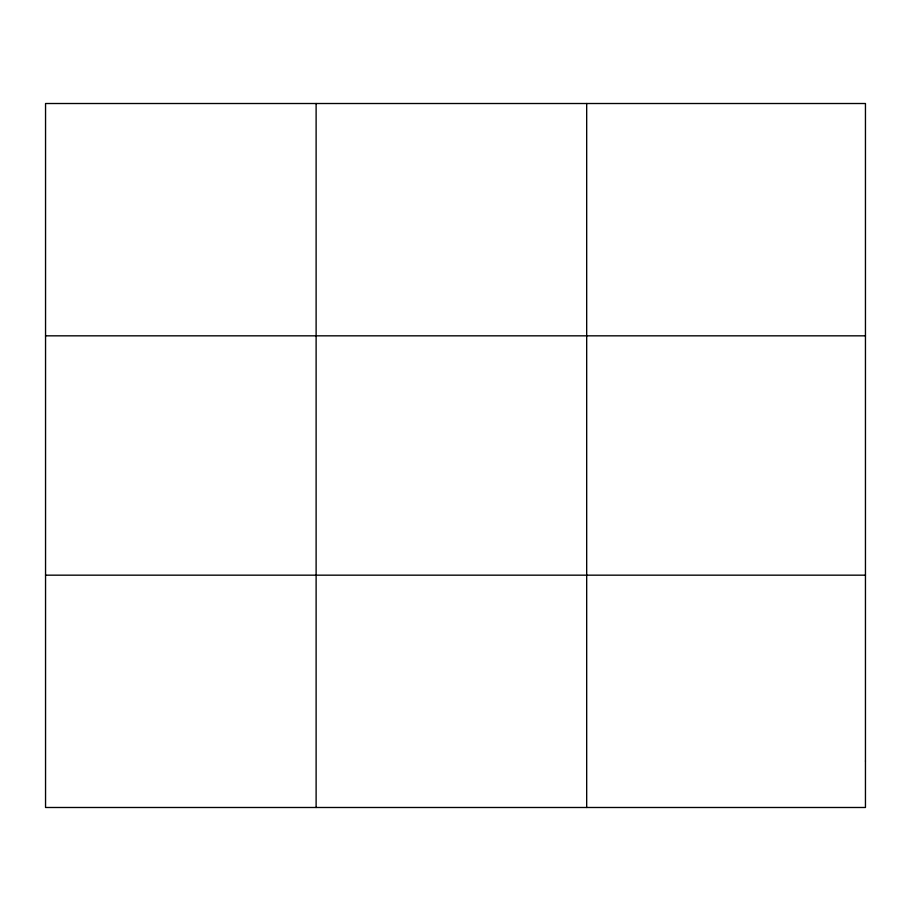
<?xml version="1.0" encoding="UTF-8"?>
<svg xmlns="http://www.w3.org/2000/svg" width="911" height="911" viewBox="0 0 911 911"><rect width="100%" height="100%" fill="white"/><g stroke="black" fill="none" stroke-linecap="round" stroke-linejoin="round"><path stroke-width="1.37" d="M316.117 807.488L316.117 103.512M586.684 807.488L586.684 103.512M45.55 335.829L865.45 335.829M45.55 575.171L865.45 575.171M865.45 761.027L865.45 807.488L45.55 807.488L45.55 103.512L865.45 103.512L865.45 761.027"/></g></svg>
